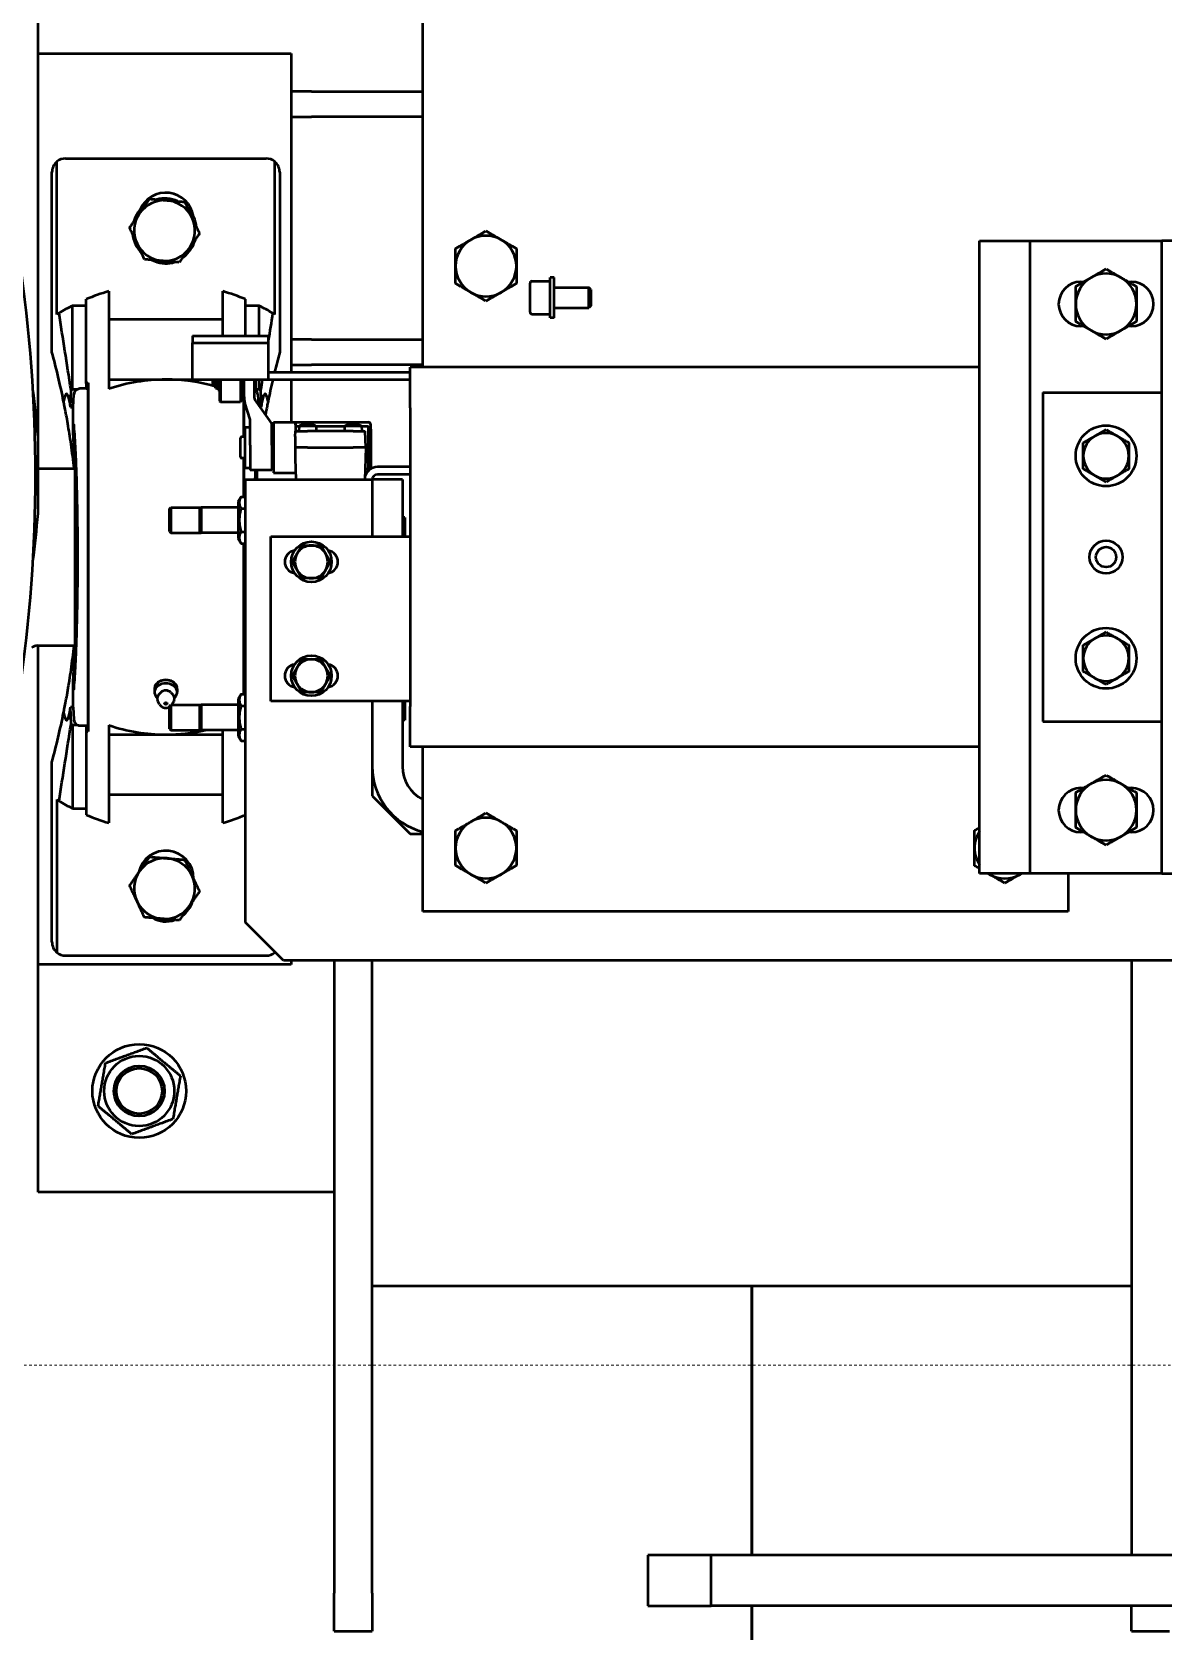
# Model space of a CAD drawing. Header units: metres. Extents: x -11418 to 773, y -8631 to 3561.
# Drawn here: x -4016.6 to -3971.9, y -1268.2 to -1205 of the extents above; entities that cross this region are included whole.
import ezdxf

# ---------------------------------------------------------------- set-up
doc = ezdxf.new("R2010")
doc.units = ezdxf.units.M
doc.header["$LTSCALE"] = 0.01
doc.header["$MEASUREMENT"] = 0
doc.linetypes.add('AM_ISO09W050', pattern=[22.5, 12, -1.5, 3, -1.5, 3, -1.5])
doc.layers.get('0').update_dxf_attribs({"color": 30, "lineweight": 0})
doc.layers.add('SSN_Lift-AM_0', color=7, linetype='Continuous', lineweight=50)
doc.layers.add('SSN_PBC-AM_11', color=9, linetype='AM_ISO09W050', lineweight=18)

# ---------------------------------------------------------------- blocks, each defined once
blk = doc.blocks.new('Lift_20-024-10000')
at = {"layer": 'SSN_Lift-AM_0'}
for p, q in [((-1219.5, 1318.4), (-1219.5, 1493.4)), ((-1067.5, 1194.4), (-1067.5, 1354.4)), ((-1219.5, 1166.8), (-1219.5, 1318.4)), ((-1219.5, 1318.4), (-1119.5, 1318.4)), ((-1119.5, 1318.4), (-1119.5, 1192.4)), ((-1111.4, 1303.4), (-1119.5, 1303.4)), ((-1111.4, 1303.4), (-1069.08, 1303.4)), ((-1069.08, 1303.4), (-1067.5, 1303.4)), ((-1119.5, 1293.4), (-1111.4, 1293.4)), ((-1069.08, 1293.4), (-1111.4, 1293.4)), ((-1067.5, 1293.4), (-1069.08, 1293.4)), ((-1208.6, 1276.9), (-1129.4, 1276.9)), ((-1214, 1200.4), (-1214, 1271.5)), ((-1212.04, 1215.24), (-1212.04, 1275.66)), ((-1125.96, 1215.24), (-1125.96, 1275.66)), ((-1124, 1271.5), (-1124, 1200.4)), ((-847.5, 1244.4), (-827.5, 1244.4)), ((-847.5, 994.4), (-847.5, 1244.4)), ((-827.5, 1244.4), (-775.5, 1244.4)), ((-827.5, 994.4), (-827.5, 1244.4)), ((-775.5, 994.4), (-775.5, 1244.4)), ((-770.4, 1244.4), (-775.5, 1244.4)), ((-1025.1, 1216.2), (-1025.1, 1227.6)), ((-1024.3, 1228.4), (-1017.1, 1228.4)), ((-1017.1, 1213.9), (-1017.1, 1229.9)), ((-1015.5, 1229.9), (-1017.1, 1229.9)), ((-1015.5, 1213.9), (-1015.5, 1229.9)), ((-1015.5, 1225.9), (-1001.87, 1225.9)), ((-1001.87, 1217.9), (-1001.87, 1225.9)), ((-1001.1, 1225.13), (-1001.87, 1225.9)), ((-807.5, 1228.15), (-806.34, 1228.15)), ((-788.66, 1228.15), (-787.5, 1228.15)), ((-1200.5, 1187.98), (-1200.5, 1221.25)), ((-1191.5, 1224.44), (-1191.5, 1213.4)), ((-1146.5, 1213.4), (-1146.5, 1224.44)), ((-1137.5, 1206.82), (-1137.5, 1221.25)), ((-1001.1, 1225.13), (-1001.1, 1218.67)), ((-1205.9, 1185.67), (-1205.9, 1218.73)), ((-1200.5, 1218.73), (-1205.9, 1218.73)), ((-1191.5, 1213.4), (-1146.5, 1213.4)), ((-1191.5, 1213.4), (-1191.5, 1189.55)), ((-1146.5, 1206.82), (-1146.5, 1213.4)), ((-1132.1, 1218.73), (-1137.5, 1218.73)), ((-1132.1, 1206.82), (-1132.1, 1218.73)), ((-1024.3, 1215.4), (-1017.1, 1215.4)), ((-1015.5, 1213.9), (-1017.1, 1213.9)), ((-1015.5, 1217.9), (-1001.87, 1217.9)), ((-1001.1, 1218.67), (-1001.87, 1217.9)), ((-806.34, 1210.65), (-807.5, 1210.65)), ((-787.5, 1210.65), (-788.66, 1210.65)), ((-1158.5, 1206.82), (-1128.5, 1206.82)), ((-1158.5, 1206.82), (-1158.5, 1204)), ((-1158.5, 1204), (-1128.5, 1204)), ((-1158.5, 1189.94), (-1158.5, 1204)), ((-1128.5, 1206.82), (-1128.5, 1204)), ((-1128.5, 1204), (-1128.5, 1189.94)), ((-1111.4, 1205.4), (-1119.5, 1205.4)), ((-1111.4, 1205.4), (-1069.08, 1205.4)), ((-1069.08, 1205.4), (-1067.5, 1205.4)), ((-1119.5, 1195.4), (-1111.4, 1195.4)), ((-1069.08, 1195.4), (-1111.4, 1195.4)), ((-1072.5, 1178.4), (-1072.5, 1194.4)), ((-847.5, 1194.4), (-1072.5, 1194.4)), ((-1067.5, 1195.4), (-1069.08, 1195.4)), ((-1200.5, 1187.98), (-1200.5, 1185.98)), ((-1199.82, 1185.98), (-1199.69, 1188.29)), ((-1199.69, 1188.29), (-1199.69, 1050.51)), ((-1191.5, 1189.55), (-1169, 1189.55)), ((-1191.5, 1189.55), (-1191.5, 1185.84)), ((-1169, 1189.55), (-1158.5, 1189.55)), ((-1158.5, 1189.94), (-1158.5, 1189.4)), ((-1128.5, 1189.4), (-1158.5, 1189.4)), ((-1150.6, 1189.4), (-1150.6, 1187.7)), ((-1150.1, 1189.4), (-1150.1, 1187.2)), ((-1149.5, 1189.4), (-1149.5, 1187.2)), ((-1149.42, 1186.32), (-1149.42, 1189.4)), ((-1148.66, 1189.4), (-1148.66, 1186.32)), ((-1148.4, 1189.4), (-1148.4, 1185.45)), ((-1147.75, 1189.4), (-1147.75, 1181)), ((-1147.45, 1189.4), (-1147.45, 1180.7)), ((-1139.55, 1189.4), (-1139.55, 1180.7)), ((-1139.25, 1189.4), (-1139.25, 1181)), ((-1138.6, 1189.4), (-1138.6, 1185.2)), ((-1138.1, 1182.7), (-1138.1, 1189.4)), ((-1134.1, 1189.4), (-1134.1, 1184.7)), ((-1134.1, 1189.4), (-1134.1, 1183.09)), ((-1133.6, 1189.4), (-1133.6, 1185.2)), ((-1132.1, 1185.67), (-1132.1, 1189.4)), ((-1128.5, 1192.4), (-1072.5, 1192.4)), ((-1128.5, 1189.4), (-1128.5, 1189.94)), ((-1072.5, 1189.4), (-1128.5, 1189.4)), ((-1119.5, 1189.4), (-1119.5, 1172.7)), ((-1206.63, 1178.68), (-1206.46, 1185.4)), ((-1203.98, 1185.67), (-1205.9, 1185.67)), ((-1205.64, 1178.68), (-1205.36, 1183.63)), ((-1200.5, 1185.98), (-1202.66, 1185.98)), ((-1200.5, 1185.98), (-1199.82, 1185.98)), ((-1200.5, 1185.98), (-1200.5, 1185.98)), ((-1199.82, 1185.98), (-1199.82, 1052.82)), ((-1150.6, 1187.7), (-1150.1, 1187.2)), ((-1150.1, 1187.2), (-1149.5, 1187.2)), ((-1149.5, 1187.7), (-1149.42, 1187.7)), ((-1149.42, 1186.13), (-1149.42, 1186.32)), ((-1149.42, 1186.13), (-1148.66, 1186.13)), ((-1148.66, 1187.2), (-1148.4, 1187.2)), ((-1148.66, 1186.32), (-1148.66, 1186.13)), ((-1148.4, 1185.45), (-1147.75, 1185.45)), ((-1139.25, 1185.45), (-1138.6, 1185.45)), ((-1138.6, 1185.2), (-1138.1, 1184.7)), ((-1138.31, 1184.91), (-1138.31, 1166.95)), ((-1138.18, 1184.78), (-1138.18, 1166.95)), ((-1133.6, 1185.2), (-1134.1, 1184.7)), ((-1134.1, 1184.7), (-1134.1, 1184.7)), ((-1132.1, 1185.67), (-1133.6, 1185.67)), ((-1132.64, 1183.63), (-1132.4, 1179.42)), ((-1131.54, 1185.4), (-1131.37, 1178.68)), ((-822.5, 1184.4), (-777.6, 1184.4)), ((-822.5, 1184.4), (-822.5, 1054.4)), ((-777.6, 1184.4), (-775.5, 1184.4)), ((-1206.63, 1178.68), (-1205.64, 1178.68)), ((-1205.64, 1168.63), (-1205.64, 1178.68)), ((-1147.75, 1181), (-1147.45, 1180.7)), ((-1147.45, 1180.7), (-1139.55, 1180.7)), ((-1139.25, 1181), (-1139.55, 1180.7)), ((-1135.7, 1173.7), (-1137.75, 1180.35)), ((-1133.36, 1180.78), (-1127.28, 1172.2)), ((-1131.87, 1178.68), (-1131.37, 1178.68)), ((-1072.5, 1178.4), (-1072.5, 1060.4)), ((-1137.8, 1170.7), (-1137.8, 1154.7)), ((-1137.8, 1170.7), (-1135.7, 1170.7)), ((-1135.7, 1163.66), (-1135.7, 1173.7)), ((-1127.1, 1163.66), (-1127.1, 1171.62)), ((-1127.1, 1170.7), (-1126.5, 1170.7)), ((-1126.5, 1172.7), (-1126.5, 1152.7)), ((-1126.5, 1172.7), (-1089, 1172.7)), ((-1117.85, 1167.06), (-1117.77, 1169.2)), ((-1117.79, 1172.64), (-1117.79, 1168.58)), ((-1117.77, 1169.2), (-1113, 1169.2)), ((-1116.35, 1170.96), (-1116.74, 1170.96)), ((-1116.33, 1171.2), (-1116.5, 1169.2)), ((-1116.33, 1171.2), (-1109.67, 1171.2)), ((-1115.15, 1171.63), (-1115.14, 1171.61)), ((-1113.64, 1171.87), (-1113.64, 1171.61)), ((-1095, 1169.2), (-1113, 1169.2)), ((-1112.36, 1171.61), (-1112.36, 1171.87)), ((-1110.86, 1171.61), (-1110.85, 1171.63)), ((-1109.67, 1171.2), (-1109.5, 1169.2)), ((-1098.35, 1170.96), (-1109.65, 1170.96)), ((-1098.33, 1171.2), (-1098.5, 1169.2)), ((-1098.33, 1171.2), (-1091.67, 1171.2)), ((-1097.15, 1171.63), (-1097.14, 1171.61)), ((-1095.64, 1171.87), (-1095.64, 1171.61)), ((-1095, 1169.2), (-1090.23, 1169.2)), ((-1094.37, 1171.61), (-1094.37, 1171.87)), ((-1092.86, 1171.61), (-1092.85, 1171.63)), ((-1091.67, 1171.2), (-1091.5, 1169.2)), ((-1089, 1170.96), (-1091.65, 1170.96)), ((-1090, 1162.7), (-1090.23, 1169.2)), ((-1089, 1170.96), (-1089, 1154.2)), ((-1088, 1171.47), (-1088, 1171.7)), ((-1088, 1169.93), (-1088, 1171.47)), ((-1088, 1169.93), (-1088, 1155.2)), ((-1219.5, 1136.6), (-1219.5, 1166.8)), ((-1139.5, 1158.95), (-1139.5, 1166.45)), ((-1137.8, 1166.95), (-1139, 1166.95)), ((-1135.7, 1163.66), (-1135.7, 1153.7)), ((-1127.1, 1163.66), (-1127.1, 1153.7)), ((-1113, 1162.7), (-1117.9, 1162.7)), ((-1113, 1162.7), (-1095, 1162.7)), ((-1090, 1162.7), (-1095, 1162.7)), ((-1090, 1162.7), (-1090.35, 1150)), ((-1205, 1157.36), (-1205, 1081.44)), ((-1137.8, 1158.45), (-1139, 1158.45)), ((-1138.31, 1158.45), (-1138.31, 1143.24)), ((-1138.18, 1158.45), (-1138.18, 1143.24)), ((-1117.88, 1158.34), (-1117.65, 1150)), ((-1219.5, 1154.4), (-1205, 1154.4)), ((-1137.8, 1154.7), (-1135.7, 1154.7)), ((-1127.1, 1153.7), (-1135.7, 1153.7)), ((-1133, 1153.7), (-1133, 1150)), ((-1127.1, 1154.7), (-1126.5, 1154.7)), ((-1127.1, 1154.4), (-1126.5, 1154.4)), ((-1126.5, 1152.7), (-1117.79, 1152.7)), ((-1117.79, 1155.35), (-1117.79, 1152.7)), ((-1117.74, 1153.29), (-1117.79, 1152.7)), ((-1090.24, 1154.2), (-1089, 1154.2)), ((-1088, 1155.2), (-1089, 1154.2)), ((-1088.8, 1154.4), (-1087.8, 1154.4)), ((-1072.5, 1155), (-1085.4, 1155)), ((-1072.5, 1152), (-1085.4, 1152)), ((-1137.5, 1150), (-1087.5, 1150)), ((-1137.5, 975), (-1137.5, 1150)), ((-1075.5, 1150), (-1087.5, 1150)), ((-1087.5, 1150), (-1087.5, 1127.5)), ((-1075.5, 1150), (-1075.5, 1127.5)), ((-1167.5, 1138.5), (-1167, 1139)), ((-1167.5, 1129.5), (-1167.5, 1138.5)), ((-1167, 1139), (-1167, 1129)), ((-1167, 1139), (-1155, 1139)), ((-1155.5, 1138.5), (-1155, 1139)), ((-1155.5, 1129.5), (-1155.5, 1138.5)), ((-1155, 1139), (-1155, 1129)), ((-1140.4, 1139), (-1155, 1139)), ((-1140.4, 1141.3), (-1139.28, 1143.24)), ((-1140.4, 1141.3), (-1140.4, 1126.7)), ((-1139.28, 1143.24), (-1137.5, 1143.24)), ((-1139.28, 1138.62), (-1137.5, 1138.62)), ((-1074.5, 1135), (-1075.5, 1135)), ((-1074.5, 1135), (-1074.5, 1127.5)), ((-1167.5, 1129.5), (-1167, 1129)), ((-1167, 1129), (-1155, 1129)), ((-1155.5, 1129.5), (-1155, 1129)), ((-1140.4, 1129), (-1155, 1129)), ((-1140.4, 1126.7), (-1139.28, 1124.76)), ((-1139.28, 1129.38), (-1137.5, 1129.38)), ((-1127.5, 1062.5), (-1127.5, 1127.5)), ((-1127.5, 1127.5), (-1072.5, 1127.5)), ((-1139.28, 1124.76), (-1137.5, 1124.76)), ((-1138.31, 1124.76), (-1138.31, 1065.24)), ((-1138.18, 1124.76), (-1138.18, 1065.24)), ((-1219.76, 1084.4), (-1205, 1084.4)), ((-1219.5, 958.4), (-1219.5, 1084.4)), ((-1205.64, 1060.12), (-1205.64, 1070.17)), ((-1173.31, 1068.32), (-1173.34, 1068.25)), ((-1164.69, 1068.32), (-1164.66, 1068.25)), ((-1173.5, 1067.33), (-1173.5, 1066.05)), ((-1171.5, 1061.16), (-1172.09, 1062.2)), ((-1171.01, 1065.9), (-1171.66, 1065.23)), ((-1166.99, 1065.9), (-1166.34, 1065.23)), ((-1166.5, 1061.16), (-1165.91, 1062.2)), ((-1164.5, 1067.33), (-1164.5, 1066.05)), ((-1140.4, 1063.3), (-1139.28, 1065.24)), ((-1140.4, 1063.3), (-1140.4, 1048.7)), ((-1139.28, 1065.24), (-1137.5, 1065.24)), ((-1072.5, 1062.5), (-1127.5, 1062.5)), ((-1087.5, 1062.5), (-1087.5, 1025)), ((-1075.5, 1062.5), (-1075.5, 1036.7)), ((-1074.5, 1062.5), (-1074.5, 1055)), ((-1205.64, 1060.12), (-1206.63, 1060.12)), ((-1206.46, 1053.4), (-1206.63, 1060.12)), ((-1205.64, 1060.12), (-1205.36, 1055.17)), ((-1167.5, 1060.5), (-1167, 1061)), ((-1167.5, 1051.5), (-1167.5, 1060.5)), ((-1167, 1061), (-1167, 1051)), ((-1167, 1061), (-1155, 1061)), ((-1155.5, 1060.5), (-1155, 1061)), ((-1155.5, 1051.5), (-1155.5, 1060.5)), ((-1155, 1061), (-1155, 1051)), ((-1140.4, 1061), (-1155, 1061)), ((-1139.28, 1060.62), (-1137.5, 1060.62)), ((-1072.5, 1044.4), (-1072.5, 1060.4)), ((-1205.9, 1053.13), (-1203.98, 1053.13)), ((-1205.9, 1053.13), (-1205.9, 1020.07)), ((-1202.66, 1052.82), (-1200.5, 1052.82)), ((-1200.5, 1052.82), (-1199.82, 1052.82)), ((-1200.5, 1052.82), (-1200.5, 1050.82)), ((-1200.5, 1052.82), (-1200.5, 1052.82)), ((-1200.5, 1050.82), (-1200.5, 1017.55)), ((-1199.82, 1052.82), (-1199.69, 1050.51)), ((-1191.5, 1052.96), (-1191.5, 1049.25)), ((-1191.5, 1049.25), (-1169, 1049.25)), ((-1191.5, 1049.25), (-1191.5, 1025.4)), ((-1169, 1049.25), (-1146.5, 1049.25)), ((-1167.5, 1051.5), (-1167, 1051)), ((-1167, 1051), (-1155, 1051)), ((-1155.5, 1051.5), (-1155, 1051)), ((-1140.4, 1051), (-1155, 1051)), ((-1146.5, 1049.25), (-1146.5, 1051)), ((-1146.5, 1025.4), (-1146.5, 1049.25)), ((-1139.28, 1051.38), (-1137.5, 1051.38)), ((-1074.5, 1055), (-1075.5, 1055)), ((-822.5, 1054.4), (-777.6, 1054.4)), ((-777.6, 1054.4), (-775.5, 1054.4)), ((-1140.4, 1048.7), (-1139.28, 1046.76)), ((-1139.28, 1046.76), (-1137.5, 1046.76)), ((-847.5, 1044.4), (-1072.5, 1044.4)), ((-1067.5, 979.4), (-1067.5, 1044.4)), ((-1214, 967.3), (-1214, 1038.4)), ((-1191.5, 1025.4), (-1191.5, 1014.36)), ((-1146.5, 1025.4), (-1191.5, 1025.4)), ((-1146.5, 1014.36), (-1146.5, 1025.4)), ((-1087.5, 1025), (-1072.5, 1010)), ((-807.5, 1028.15), (-806.34, 1028.15)), ((-788.66, 1028.15), (-787.5, 1028.15)), ((-1212.04, 1023.56), (-1212.04, 963.14)), ((-1205.9, 1020.07), (-1200.5, 1020.07)), ((-1072.5, 1010), (-1067.5, 1010)), ((-806.34, 1010.65), (-807.5, 1010.65)), ((-787.5, 1010.65), (-788.66, 1010.65)), ((-1158, 992.4), (-1158, 992.14)), ((-827.5, 994.4), (-847.5, 994.4)), ((-775.5, 994.4), (-827.5, 994.4)), ((-812.5, 994.4), (-812.5, 979.4)), ((-775.5, 994.4), (-770.4, 994.4)), ((-1122.5, 960), (-1137.5, 975)), ((-812.5, 979.4), (-1067.5, 979.4)), ((-1208.6, 961.9), (-1129.4, 961.9)), ((-1125.96, 963.46), (-1125.96, 963.14)), ((-1219.5, 868.4), (-1219.5, 958.4)), ((-1119.5, 958.4), (-1219.5, 958.4)), ((-752.5, 960), (-1122.5, 960)), ((-1119.5, 960), (-1119.5, 958.4)), ((-1102.5, 960), (-1102.5, 830.08)), ((-1087.5, 830.08), (-1087.5, 960)), ((-787.5, 960), (-787.5, 830.08)), ((-1102.5, 868.4), (-1219.5, 868.4)), ((-1102.5, 830.08), (-1102.5, 795)), ((-787.5, 831.29), (-1087.5, 831.29)), ((-1087.5, 795), (-1087.5, 830.08)), ((-937.5, 831.29), (-937.5, 725)), ((-937.5, 725), (-937.5, 831.29)), ((-787.5, 830.08), (-787.5, 795)), ((-1102.5, 795), (-1102.5, 710)), ((-1087.5, 710), (-1087.5, 795)), ((-787.5, 795), (-787.5, 725)), ((-953.5, 725), (-978.5, 725)), ((-978.5, 725), (-978.5, 705)), ((-953.5, 705), (-953.5, 725)), ((-427.5, 725), (-953.5, 725)), ((-1102.5, 695), (-1102.5, 710)), ((-1087.5, 710), (-1087.5, 695)), ((-978.5, 705), (-953.5, 705)), ((-427.5, 705), (-953.5, 705)), ((-937.5, 705), (-937.5, -692)), ((-937.5, -692), (-937.5, 705)), ((-787.5, 695), (-787.5, 705)), ((-1102.5, 695), (-1087.5, 695)), ((-787.5, 695), (-772.5, 695))]:
    blk.add_line(p, q, dxfattribs=at)
for centre, radius in [((-797.5, 1159.4), 12), ((-1111.5, 1117.5), 8), ((-797.5, 1119.4), 6.5), ((-797.5, 1119.4), 4), ((-797.5, 1079.4), 12), ((-1111.5, 1072.5), 8), ((-1179.5, 908.4), 18.5), ((-1179.5, 908.4), 13.85), ((-1179.5, 908.4), 10), ((-1179.5, 908.4), 10), ((-1179.5, 908.4), 9)]:
    blk.add_circle(centre, radius, dxfattribs=at)
for centre, radius, start, end in [((-1208.6, 1271.5), 5.4, 90, 129.60973), ((-1129.4, 1271.5), 5.4, 50.39027, 90), ((-1208.6, 1271.5), 5.4, 129.60973, 180), ((-1129.4, 1271.5), 5.4, 0, 50.39027), ((-1169.5, 1248.4), 12.7, 125.94349, 164.16695), ((-1169.5, 1248.4), 12, 85.05522, 145.05522), ((-1169, 1252.4), 11, 8.60307, 157.1469), ((-1169.5, 1248.4), 12.7, 65.94349, 104.16695), ((-1169.5, 1248.4), 12, 25.05522, 85.05522), ((-1169.5, 1248.4), 12, 145.05522, 205.05522), ((-1169.5, 1248.4), 12.7, 5.94349, 44.16695), ((-1169.5, 1248.4), 12, 325.05522, 25.05522), ((-1169.5, 1248.4), 12.7, 185.94349, 224.16695), ((-1169.5, 1248.4), 12.7, 305.94349, 344.16695), ((-1042.5, 1234.4), 12, 60, 120), ((-1169.5, 1248.4), 12, 205.05522, 265.05522), ((-1169.5, 1248.4), 12, 265.05522, 325.05522), ((-1169, 1246.4), 11, 306.77006, 321.41546), ((-1042.5, 1234.4), 12, 120, 180), ((-1042.5, 1234.4), 12, 0, 60), ((-1806, 1151.7), 585.5, 351.60348, 8.39652), ((-1169.5, 1248.4), 12.7, 245.94349, 284.16695), ((-1169, 1246.4), 11, 246.65703, 289.03547), ((-1042.5, 1234.4), 12, 180, 240), ((-1042.5, 1234.4), 12, 300, 0), ((-1024.3, 1227.6), 0.8, 90, 180), ((-807.5, 1219.4), 8.75, 90, 270), ((-797.5, 1219.4), 12, 120, 180), ((-797.5, 1219.4), 12, 60, 120), ((-797.5, 1219.4), 12, 0, 60), ((-787.5, 1219.4), 8.75, 270, 90), ((-1169, 1146.63), 81, 106.12762, 112.88538), ((-1169, 1146.63), 81, 67.11462, 73.87238), ((-1042.5, 1234.4), 12, 240, 300), ((-1169, 1146.63), 81, 121.40066, 122.09959), ((-1169, 1146.63), 81, 117.10069, 121.40066), ((-1169, 1146.63), 81, 58.59934, 62.89931), ((-1169, 1146.63), 81, 57.90041, 58.59934), ((-1024.3, 1216.2), 0.8, 180, 270), ((-797.5, 1219.4), 12, 180, 240), ((-797.5, 1219.4), 12, 300, 0), ((-797.5, 1219.4), 12, 240, 300), ((-1512.35, 1119.4), 309.15, 11.47443, 15.18929), ((-825.65, 1119.4), 309.15, 164.81071, 166.34168), ((-1169, 1119.4), 70.15, 90, 108.7083), ((-1169, 1119.4), 70.15, 73.79371, 90), ((-825.65, 1119.4), 309.15, 166.91318, 168.52557), ((-1570.57, 1139.27), 352.15, 4.48357, 7.55768), ((-1169, 1119.4), 70.15, 72.92246, 73.14448), ((-1130.1, 1182.7), 8, 180, 197.11029), ((-1130.1, 1183.09), 4, 180, 215.31898), ((-1128.1, 1171.62), 1, 0, 35.31898), ((-1113, 1163.94), 7.98, 105.62041, 114.60974), ((-1113, 1163.94), 7.96, 94.5758, 105.56465), ((-1113, 1163.94), 7.96, 74.43546, 85.4242), ((-1113, 1163.94), 7.98, 65.39026, 74.38085), ((-1095, 1163.94), 7.98, 105.62041, 114.60974), ((-1095, 1163.94), 7.96, 94.5758, 105.56465), ((-1095, 1163.94), 7.96, 74.43546, 85.4242), ((-1095, 1163.94), 7.98, 65.39026, 74.38085), ((-1089, 1171.7), 1, 0, 90), ((-1089.05, 1171.47), 1.05, 359.99678, 9.27723), ((-1139, 1166.45), 0.5, 90, 180), ((-797.5, 1159.4), 9, 120, 180), ((-797.5, 1159.4), 9, 60, 120), ((-797.5, 1159.4), 9, 0, 60), ((-1139, 1158.95), 0.5, 180, 270), ((-797.5, 1159.4), 9, 180, 240), ((-797.5, 1159.4), 9, 300, 0), ((-1085.4, 1149.9), 5.1, 90, 164.73339), ((-1085.4, 1149.9), 2.1, 90, 177.2706), ((-797.5, 1159.4), 9, 240, 300), ((-1570.57, 1164.13), 352.15, 352.44232, 355.51643), ((-1117.5, 1117.5), 4.5, 98.2515, 261.7485), ((-1111.5, 1117.5), 6.5, 150, 210), ((-1111.5, 1117.5), 6.5, 90, 150), ((-1111.5, 1117.5), 6.5, 30, 90), ((-1111.5, 1117.5), 6.5, 330, 30), ((-1105.5, 1117.5), 4.5, 278.2515, 81.7485), ((-1111.5, 1117.5), 6.5, 210, 270), ((-1111.5, 1117.5), 6.5, 270, 330), ((-797.5, 1079.4), 9, 120, 180), ((-797.5, 1079.4), 9, 60, 120), ((-797.5, 1079.4), 9, 0, 60), ((-1219.76, 1081.4), 3, 90, 135), ((-1117.5, 1072.5), 4.5, 98.2515, 261.7485), ((-1111.5, 1072.5), 6.5, 150, 210), ((-1111.5, 1072.5), 6.5, 90, 150), ((-1111.5, 1072.5), 6.5, 30, 90), ((-1111.5, 1072.5), 6.5, 330, 30), ((-1105.5, 1072.5), 4.5, 278.2515, 81.7485), ((-797.5, 1079.4), 9, 180, 240), ((-797.5, 1079.4), 9, 300, 0), ((-1111.5, 1072.5), 6.5, 210, 270), ((-1111.5, 1072.5), 6.5, 270, 330), ((-797.5, 1079.4), 9, 240, 300), ((-1169, 1061.87), 0.5, 201.34422, 338.65578), ((-1512.35, 1119.4), 309.15, 344.81071, 348.52557), ((-1169, 1119.4), 70.15, 251.2917, 270), ((-1169, 1119.4), 70.15, 270, 282.81781), ((-1060.8, 1036.7), 26.7, 180, 255.46707), ((-1060.8, 1036.7), 14.7, 180, 242.88472), ((-797.5, 1019.4), 12, 60, 120), ((-807.5, 1019.4), 8.75, 90, 270), ((-797.5, 1019.4), 12, 120, 180), ((-797.5, 1019.4), 12, 0, 60), ((-787.5, 1019.4), 8.75, 270, 90), ((-1169, 1092.17), 81, 237.90041, 238.59934), ((-1169, 1092.17), 81, 238.59934, 242.89931), ((-1169, 1092.17), 81, 247.11462, 253.87238), ((-1169, 1092.17), 81, 286.12762, 292.88538), ((-797.5, 1019.4), 12, 180, 240), ((-797.5, 1019.4), 12, 300, 0), ((-1042.5, 1004.4), 12, 120, 180), ((-1042.5, 1004.4), 12, 60, 120), ((-1042.5, 1004.4), 12, 0, 60), ((-837.5, 1004.4), 12, 146.44269, 180), ((-797.5, 1019.4), 12, 240, 300), ((-1169, 992.4), 11, 0, 168.14634), ((-1169.5, 988.4), 12, 85.05522, 145.05522), ((-1169.5, 988.4), 12, 25.05522, 85.05522), ((-1042.5, 1004.4), 12, 180, 240), ((-1042.5, 1004.4), 12, 300, 0), ((-837.5, 1004.4), 12, 180, 213.55731), ((-1169.5, 988.4), 12, 145.05522, 205.05522), ((-1169.5, 988.4), 12, 325.05522, 25.05522), ((-1042.5, 1004.4), 12, 240, 300), ((-837.5, 1004.4), 12, 236.44269, 240), ((-837.5, 1004.4), 12, 240, 300), ((-837.5, 1004.4), 12, 300, 303.55731), ((-1169.5, 988.4), 12, 205.05522, 265.05522), ((-1169.5, 988.4), 12, 265.05522, 325.05522), ((-1169, 986.4), 11, 306.77006, 343.34038), ((-1169, 986.4), 11, 241.07496, 289.03547), ((-1208.6, 967.3), 5.4, 180, 230.39027), ((-1208.6, 967.3), 5.4, 230.39027, 270), ((-1129.4, 967.3), 5.4, 270, 309.60973), ((-1129.4, 967.3), 5.4, 309.60973, 311.99757)]:
    blk.add_arc(centre, radius, start, end, dxfattribs=at)
for centre, major_axis, ratio, start_param, end_param in [((-1169, 844.52), (80.08, -574.94), 0.021187, 2.202499, 2.269797), ((-1169, 844.52), (-80.08, -574.94), 0.021187, 4.013388, 4.037834), ((-1169, 1119.4), (81, 0), 0.919001, 1.959328, 1.970222), ((-1169, 844.52), (-80.08, -574.94), 0.021187, 4.072022, 4.080686), ((-1208.19, 1119.4), (0, 64.5), 0.061163, 5.877929, 6.589408), ((-1169, 1119.4), (81, 0), 0.919001, 2.043793, 2.051543), ((-1202.66, 1183.5), (-2.7, 0), 0.919001, 5.221, 6.230825), ((-1202.66, 1183.5), (-2.7, 0), 0.919, 4.712389, 5.221), ((-1135.34, 1183.5), (2.7, 0), 0.919001, 0.05236, 0.871521), ((-1169, 1119.4), (81, 0), 0.919001, 1.09005, 1.0978), ((-1129.81, 1119.4), (0, -64.5), 0.061163, 2.83537, 3.546849), ((-1113, 1165.17), (-7.65, 0), 0.845121, 4.629268, 4.79551), ((-1095, 1165.17), (7.65, 0), 0.845121, 1.487675, 1.653917), ((-1095, 1165.2), (-7.63, 0), 0.841997, 4.629121, 4.795657), ((-1208.19, 1119.4), (0, 64.5), 0.061163, 3.843968, 5.58081), ((-1129.81, 1119.4), (0, -64.5), 0.061163, 4.151684, 4.218086), ((-1169, 1066.05), (4.5, 0), 0.766044, 5.566827, 10.141136), ((-1169, 1067.33), (4.5, 0), 0.766044, 0, 3.141593), ((-1169, 1067.41), (-4.47, 0), 0.766044, 3.409625, 6.015153), ((-1169, 1064.76), (-2.5, 0), 0.766044, 3.77995, 5.644828), ((-1208.19, 1119.4), (0, 64.5), 0.061163, 2.83537, 3.546849), ((-1169, 1394.28), (80.08, 574.94), 0.021187, 4.013388, 4.080686), ((-1169, 1119.4), (-81, 0), 0.919001, 1.09005, 1.0978), ((-1202.66, 1055.3), (-2.7, 0), 0.919001, 0.05236, 1.062186), ((-1202.66, 1055.3), (2.7, 0), 0.919, 4.203778, 4.712389), ((-1169, 1119.4), (-81, 0), 0.919001, 1.171371, 1.182265)]:
    blk.add_ellipse(centre, major_axis=major_axis, ratio=ratio, start_param=start_param, end_param=end_param, dxfattribs=at)
blk.add_ellipse((-1169, 1061.55), major_axis=(0.5, 0), ratio=0.766044, dxfattribs=at)
for points, weights in [([(-1179.34, 1255.27), (-1177.49, 1257.91), (-1175.37, 1260.95)], [1, 1.0379548493, 1]), ([(-1175.37, 1260.95), (-1171.67, 1260.63), (-1168.47, 1260.36)], [1, 1.0379548493, 1]), ([(-1168.47, 1260.36), (-1165.26, 1260.08), (-1161.56, 1259.76)], [1, 1.0379548493, 1]), ([(-1161.56, 1259.76), (-1159.99, 1256.39), (-1158.63, 1253.48)], [1, 1.0379548493, 1]), ([(-1183.3, 1249.59), (-1181.18, 1252.64), (-1179.34, 1255.27)], [1, 1.0379548493, 1]), ([(-1158.63, 1253.48), (-1157.27, 1250.57), (-1155.7, 1247.21)], [1, 1.0379548493, 1]), ([(-1180.37, 1243.32), (-1181.73, 1246.23), (-1183.3, 1249.59)], [1, 1.0379548493, 1]), ([(-1155.7, 1247.21), (-1157.82, 1244.16), (-1159.66, 1241.53)], [1, 1.0379548493, 1]), ([(-1048.5, 1244.79), (-1045.72, 1246.4), (-1042.5, 1248.26)], [1, 1.0379548493, 1]), ([(-1042.5, 1248.26), (-1039.28, 1246.4), (-1036.5, 1244.79)], [1, 1.0379548493, 1]), ([(-1177.44, 1237.04), (-1179.01, 1240.41), (-1180.37, 1243.32)], [1, 1.0379548493, 1]), ([(-1159.66, 1241.53), (-1161.51, 1238.89), (-1163.63, 1235.85)], [1, 1.0379548493, 1]), ([(-1054.5, 1241.33), (-1051.28, 1243.18), (-1048.5, 1244.79)], [1, 1.0379548493, 1]), ([(-1054.5, 1234.4), (-1054.5, 1237.62), (-1054.5, 1241.33)], [1, 1.0379548493, 1]), ([(-1036.5, 1244.79), (-1033.72, 1243.18), (-1030.5, 1241.33)], [1, 1.0379548493, 1]), ([(-1030.5, 1241.33), (-1030.5, 1237.62), (-1030.5, 1234.4)], [1, 1.0379548493, 1]), ([(-1170.53, 1236.44), (-1173.74, 1236.72), (-1177.44, 1237.04)], [1, 1.0379548493, 1]), ([(-1163.63, 1235.85), (-1167.33, 1236.17), (-1170.53, 1236.44)], [1, 1.0379548493, 1]), ([(-1054.5, 1227.47), (-1054.5, 1231.18), (-1054.5, 1234.4)], [1, 1.0379548493, 1]), ([(-1030.5, 1234.4), (-1030.5, 1231.18), (-1030.5, 1227.47)], [1, 1.0379548493, 1]), ([(-803.5, 1229.79), (-800.72, 1231.4), (-797.5, 1233.26)], [1, 1.0379548493, 1]), ([(-797.5, 1233.26), (-794.28, 1231.4), (-791.5, 1229.79)], [1, 1.0379548493, 1]), ([(-1048.5, 1224.01), (-1051.28, 1225.62), (-1054.5, 1227.47)], [1, 1.0379548493, 1]), ([(-1030.5, 1227.47), (-1033.72, 1225.62), (-1036.5, 1224.01)], [1, 1.0379548493, 1]), ([(-809.5, 1226.33), (-806.28, 1228.18), (-803.5, 1229.79)], [1, 1.0379548493, 1]), ([(-809.5, 1219.4), (-809.5, 1222.62), (-809.5, 1226.33)], [1, 1.0379548493, 1]), ([(-791.5, 1229.79), (-788.72, 1228.18), (-785.5, 1226.33)], [1, 1.0379548493, 1]), ([(-785.5, 1226.33), (-785.5, 1222.62), (-785.5, 1219.4)], [1, 1.0379548493, 1]), ([(-1042.5, 1220.54), (-1045.72, 1222.4), (-1048.5, 1224.01)], [1, 1.0379548493, 1]), ([(-1036.5, 1224.01), (-1039.28, 1222.4), (-1042.5, 1220.54)], [1, 1.0379548493, 1]), ([(-809.5, 1212.47), (-809.5, 1216.18), (-809.5, 1219.4)], [1, 1.0379548493, 1]), ([(-785.5, 1219.4), (-785.5, 1216.18), (-785.5, 1212.47)], [1, 1.0379548493, 1]), ([(-803.5, 1209.01), (-806.28, 1210.62), (-809.5, 1212.47)], [1, 1.0379548493, 1]), ([(-797.5, 1205.54), (-800.72, 1207.4), (-803.5, 1209.01)], [1, 1.0379548493, 1]), ([(-791.5, 1209.01), (-794.28, 1207.4), (-797.5, 1205.54)], [1, 1.0379548493, 1]), ([(-785.5, 1212.47), (-788.72, 1210.62), (-791.5, 1209.01)], [1, 1.0379548493, 1]), ([(-1205.36, 1171.76), (-1205.5, 1170.16), (-1205.64, 1168.63)], [1.15180341151, 1.1715409996, 1.19072543884]), ([(-1088, 1169.93), (-1088.47, 1170.41), (-1089, 1170.96)], [1, 1.00209045155, 1]), ([(-802, 1167.19), (-799.91, 1168.4), (-797.5, 1169.79)], [1, 1.0379548493, 1]), ([(-797.5, 1169.79), (-795.09, 1168.4), (-793, 1167.19)], [1, 1.0379548493, 1]), ([(-806.5, 1164.6), (-804.09, 1165.99), (-802, 1167.19)], [1, 1.0379548493, 1]), ([(-806.5, 1159.4), (-806.5, 1161.81), (-806.5, 1164.6)], [1, 1.0379548493, 1]), ([(-793, 1167.19), (-790.91, 1165.99), (-788.5, 1164.6)], [1, 1.0379548493, 1]), ([(-788.5, 1164.6), (-788.5, 1161.81), (-788.5, 1159.4)], [1, 1.0379548493, 1]), ([(-806.5, 1154.2), (-806.5, 1156.99), (-806.5, 1159.4)], [1, 1.0379548493, 1]), ([(-788.5, 1159.4), (-788.5, 1156.99), (-788.5, 1154.2)], [1, 1.0379548493, 1]), ([(-802, 1151.61), (-804.09, 1152.81), (-806.5, 1154.2)], [1, 1.0379548493, 1]), ([(-797.5, 1149.01), (-799.91, 1150.4), (-802, 1151.61)], [1, 1.0379548493, 1]), ([(-793, 1151.61), (-795.09, 1150.4), (-797.5, 1149.01)], [1, 1.0379548493, 1]), ([(-788.5, 1154.2), (-790.91, 1152.81), (-793, 1151.61)], [1, 1.0379548493, 1]), ([(-1139.28, 1143.24), (-1140.61, 1140.93), (-1139.28, 1138.62)], [1, 1.15470053838, 1]), ([(-1139.28, 1138.62), (-1140.61, 1134), (-1139.28, 1129.38)], [1, 1.15470053838, 1]), ([(-1139.28, 1129.38), (-1140.61, 1127.07), (-1139.28, 1124.76)], [1, 1.15470053838, 1]), ([(-1119.01, 1117.5), (-1118, 1119.24), (-1117.13, 1120.75)], [1, 1.0379548493, 1]), ([(-1117.13, 1120.75), (-1116.26, 1122.26), (-1115.25, 1124)], [1, 1.0379548493, 1]), ([(-1115.25, 1124), (-1113.24, 1124), (-1111.5, 1124)], [1, 1.0379548493, 1]), ([(-1111.5, 1124), (-1109.76, 1124), (-1107.75, 1124)], [1, 1.0379548493, 1]), ([(-1107.75, 1124), (-1106.74, 1122.26), (-1105.87, 1120.75)], [1, 1.0379548493, 1]), ([(-1105.87, 1120.75), (-1105, 1119.24), (-1103.99, 1117.5)], [1, 1.0379548493, 1]), ([(-1117.13, 1114.25), (-1118, 1115.76), (-1119.01, 1117.5)], [1, 1.0379548493, 1]), ([(-1115.25, 1111), (-1116.26, 1112.74), (-1117.13, 1114.25)], [1, 1.0379548493, 1]), ([(-1105.87, 1114.25), (-1106.74, 1112.74), (-1107.75, 1111)], [1, 1.0379548493, 1]), ([(-1103.99, 1117.5), (-1105, 1115.76), (-1105.87, 1114.25)], [1, 1.0379548493, 1]), ([(-1111.5, 1111), (-1113.24, 1111), (-1115.25, 1111)], [1, 1.0379548493, 1]), ([(-1107.75, 1111), (-1109.76, 1111), (-1111.5, 1111)], [1, 1.0379548493, 1]), ([(-806.5, 1084.6), (-804.09, 1085.99), (-802, 1087.19)], [1, 1.0379548493, 1]), ([(-802, 1087.19), (-799.91, 1088.4), (-797.5, 1089.79)], [1, 1.0379548493, 1]), ([(-797.5, 1089.79), (-795.09, 1088.4), (-793, 1087.19)], [1, 1.0379548493, 1]), ([(-793, 1087.19), (-790.91, 1085.99), (-788.5, 1084.6)], [1, 1.0379548493, 1]), ([(-806.5, 1079.4), (-806.5, 1081.81), (-806.5, 1084.6)], [1, 1.0379548493, 1]), ([(-788.5, 1084.6), (-788.5, 1081.81), (-788.5, 1079.4)], [1, 1.0379548493, 1]), ([(-1119.01, 1072.5), (-1118, 1074.24), (-1117.13, 1075.75)], [1, 1.0379548493, 1]), ([(-1117.13, 1075.75), (-1116.26, 1077.26), (-1115.25, 1079)], [1, 1.0379548493, 1]), ([(-1115.25, 1079), (-1113.24, 1079), (-1111.5, 1079)], [1, 1.0379548493, 1]), ([(-1111.5, 1079), (-1109.76, 1079), (-1107.75, 1079)], [1, 1.0379548493, 1]), ([(-1107.75, 1079), (-1106.74, 1077.26), (-1105.87, 1075.75)], [1, 1.0379548493, 1]), ([(-1105.87, 1075.75), (-1105, 1074.24), (-1103.99, 1072.5)], [1, 1.0379548493, 1]), ([(-806.5, 1074.2), (-806.5, 1076.99), (-806.5, 1079.4)], [1, 1.0379548493, 1]), ([(-788.5, 1079.4), (-788.5, 1076.99), (-788.5, 1074.2)], [1, 1.0379548493, 1]), ([(-1205.64, 1070.17), (-1205.5, 1068.64), (-1205.36, 1067.04)], [1.19072543884, 1.1715409996, 1.15180341151]), ([(-1117.13, 1069.25), (-1118, 1070.76), (-1119.01, 1072.5)], [1, 1.0379548493, 1]), ([(-1115.25, 1066), (-1116.26, 1067.74), (-1117.13, 1069.25)], [1, 1.0379548493, 1]), ([(-1105.87, 1069.25), (-1106.74, 1067.74), (-1107.75, 1066)], [1, 1.0379548493, 1]), ([(-1103.99, 1072.5), (-1105, 1070.76), (-1105.87, 1069.25)], [1, 1.0379548493, 1]), ([(-802, 1071.61), (-804.09, 1072.81), (-806.5, 1074.2)], [1, 1.0379548493, 1]), ([(-797.5, 1069.01), (-799.91, 1070.4), (-802, 1071.61)], [1, 1.0379548493, 1]), ([(-793, 1071.61), (-795.09, 1070.4), (-797.5, 1069.01)], [1, 1.0379548493, 1]), ([(-788.5, 1074.2), (-790.91, 1072.81), (-793, 1071.61)], [1, 1.0379548493, 1]), ([(-1139.28, 1065.24), (-1140.61, 1062.93), (-1139.28, 1060.62)], [1, 1.15470053838, 1]), ([(-1111.5, 1066), (-1113.24, 1066), (-1115.25, 1066)], [1, 1.0379548493, 1]), ([(-1107.75, 1066), (-1109.76, 1066), (-1111.5, 1066)], [1, 1.0379548493, 1]), ([(-1139.28, 1060.62), (-1140.61, 1056), (-1139.28, 1051.38)], [1, 1.15470053838, 1]), ([(-1139.28, 1051.38), (-1140.61, 1049.07), (-1139.28, 1046.76)], [1, 1.15470053838, 1]), ([(-803.5, 1029.79), (-800.72, 1031.4), (-797.5, 1033.26)], [1, 1.0379548493, 1]), ([(-797.5, 1033.26), (-794.28, 1031.4), (-791.5, 1029.79)], [1, 1.0379548493, 1]), ([(-809.5, 1026.33), (-806.28, 1028.18), (-803.5, 1029.79)], [1, 1.0379548493, 1]), ([(-809.5, 1019.4), (-809.5, 1022.62), (-809.5, 1026.33)], [1, 1.0379548493, 1]), ([(-791.5, 1029.79), (-788.72, 1028.18), (-785.5, 1026.33)], [1, 1.0379548493, 1]), ([(-785.5, 1026.33), (-785.5, 1022.62), (-785.5, 1019.4)], [1, 1.0379548493, 1]), ([(-1048.5, 1014.79), (-1045.72, 1016.4), (-1042.5, 1018.26)], [1, 1.0379548493, 1]), ([(-1042.5, 1018.26), (-1039.28, 1016.4), (-1036.5, 1014.79)], [1, 1.0379548493, 1]), ([(-809.5, 1012.47), (-809.5, 1016.18), (-809.5, 1019.4)], [1, 1.0379548493, 1]), ([(-785.5, 1019.4), (-785.5, 1016.18), (-785.5, 1012.47)], [1, 1.0379548493, 1]), ([(-1054.5, 1011.33), (-1051.28, 1013.18), (-1048.5, 1014.79)], [1, 1.0379548493, 1]), ([(-1054.5, 1004.4), (-1054.5, 1007.62), (-1054.5, 1011.33)], [1, 1.0379548493, 1]), ([(-1036.5, 1014.79), (-1033.72, 1013.18), (-1030.5, 1011.33)], [1, 1.0379548493, 1]), ([(-1030.5, 1011.33), (-1030.5, 1007.62), (-1030.5, 1004.4)], [1, 1.0379548493, 1]), ([(-849.5, 1011.33), (-848.46, 1011.93), (-847.5, 1012.48)], [1, 1.0119382574, 1.01636643415]), ([(-849.5, 1004.4), (-849.5, 1007.62), (-849.5, 1011.33)], [1, 1.0379548493, 1]), ([(-803.5, 1009.01), (-806.28, 1010.62), (-809.5, 1012.47)], [1, 1.0379548493, 1]), ([(-785.5, 1012.47), (-788.72, 1010.62), (-791.5, 1009.01)], [1, 1.0379548493, 1]), ([(-797.5, 1005.54), (-800.72, 1007.4), (-803.5, 1009.01)], [1, 1.0379548493, 1]), ([(-791.5, 1009.01), (-794.28, 1007.4), (-797.5, 1005.54)], [1, 1.0379548493, 1]), ([(-1179.34, 995.27), (-1177.49, 997.91), (-1175.37, 1000.95)], [1, 1.0379548493, 1]), ([(-1175.37, 1000.95), (-1171.67, 1000.63), (-1168.47, 1000.36)], [1, 1.0379548493, 1]), ([(-1168.47, 1000.36), (-1165.26, 1000.08), (-1161.56, 999.76)], [1, 1.0379548493, 1]), ([(-1161.56, 999.76), (-1159.99, 996.39), (-1158.63, 993.48)], [1, 1.0379548493, 1]), ([(-1054.5, 997.47), (-1054.5, 1001.18), (-1054.5, 1004.4)], [1, 1.0379548493, 1]), ([(-1030.5, 1004.4), (-1030.5, 1001.18), (-1030.5, 997.47)], [1, 1.0379548493, 1]), ([(-849.5, 997.47), (-849.5, 1001.18), (-849.5, 1004.4)], [1, 1.0379548493, 1]), ([(-1183.3, 989.59), (-1181.18, 992.64), (-1179.34, 995.27)], [1, 1.0379548493, 1]), ([(-1158.63, 993.48), (-1157.27, 990.57), (-1155.7, 987.21)], [1, 1.0379548493, 1]), ([(-1048.5, 994.01), (-1051.28, 995.62), (-1054.5, 997.47)], [1, 1.0379548493, 1]), ([(-1042.5, 990.54), (-1045.72, 992.4), (-1048.5, 994.01)], [1, 1.0379548493, 1]), ([(-1036.5, 994.01), (-1039.28, 992.4), (-1042.5, 990.54)], [1, 1.0379548493, 1]), ([(-1030.5, 997.47), (-1033.72, 995.62), (-1036.5, 994.01)], [1, 1.0379548493, 1]), ([(-847.5, 996.32), (-848.46, 996.87), (-849.5, 997.47)], [1.01636643415, 1.0119382574, 1]), ([(-843.5, 994.01), (-843.84, 994.2), (-844.18, 994.4)], [1, 1.00447667141, 1.00789732035]), ([(-837.5, 990.54), (-840.72, 992.4), (-843.5, 994.01)], [1, 1.0379548493, 1]), ([(-831.5, 994.01), (-834.28, 992.4), (-837.5, 990.54)], [1, 1.0379548493, 1]), ([(-830.82, 994.4), (-831.16, 994.2), (-831.5, 994.01)], [1.00789732035, 1.00447667141, 1]), ([(-1180.37, 983.32), (-1181.73, 986.23), (-1183.3, 989.59)], [1, 1.0379548493, 1]), ([(-1155.7, 987.21), (-1157.82, 984.16), (-1159.66, 981.53)], [1, 1.0379548493, 1]), ([(-1177.44, 977.04), (-1179.01, 980.41), (-1180.37, 983.32)], [1, 1.0379548493, 1]), ([(-1159.66, 981.53), (-1161.51, 978.89), (-1163.63, 975.85)], [1, 1.0379548493, 1]), ([(-1170.53, 976.44), (-1173.74, 976.72), (-1177.44, 977.04)], [1, 1.0379548493, 1]), ([(-1163.63, 975.85), (-1167.33, 976.17), (-1170.53, 976.44)], [1, 1.0379548493, 1]), ([(-1192.81, 919.48), (-1184.69, 922.47), (-1176.56, 925.47)], [1, 1.15470053838, 1]), ([(-1176.56, 925.47), (-1169.91, 919.93), (-1163.25, 914.39)], [1, 1.15470053838, 1]), ([(-1195.75, 902.41), (-1194.28, 910.94), (-1192.81, 919.48)], [1, 1.15470053838, 1]), ([(-1163.25, 914.39), (-1164.72, 905.86), (-1166.19, 897.32)], [1, 1.15470053838, 1]), ([(-1182.44, 891.33), (-1189.09, 896.87), (-1195.75, 902.41)], [1, 1.15470053838, 1]), ([(-1166.19, 897.32), (-1174.31, 894.33), (-1182.44, 891.33)], [1, 1.15470053838, 1])]:
    blk.add_rational_spline(points, weights, degree=2, dxfattribs=at)
for points in [[(-1203.98, 1185.67), (-1203.98, 1185.67), (-1203.98, 1185.67), (-1203.98, 1185.67)], [(-1166.6, 1061), (-1166.56, 1061.05), (-1166.53, 1061.1), (-1166.5, 1061.16)], [(-1203.98, 1053.13), (-1203.98, 1053.13), (-1203.98, 1053.13), (-1203.98, 1053.13)]]:
    blk.add_open_spline(points, degree=3, dxfattribs=at)
for points, knots in [([(-1205.19, 1154.4), (-1205.23, 1154.74), (-1205.27, 1155.07), (-1205.72, 1158.92), (-1206.16, 1162.15), (-1207.01, 1167.87), (-1207.45, 1170.55), (-1208.28, 1175.28), (-1208.67, 1177.33), (-1209.14, 1179.69), (-1209.26, 1180.34), (-1209.38, 1180.9)], [32.788533, 32.788533, 32.788533, 32.788533, 32.904097, 32.904097, 34.122731, 34.122731, 35.341446, 35.341446, 36.560162, 36.560162, 37.0907, 37.0907, 37.0907, 37.0907]), ([(-1128.62, 1180.9), (-1128.74, 1180.34), (-1128.86, 1179.69), (-1129.2, 1177.98), (-1129.42, 1176.83), (-1129.66, 1175.55)], [1.906893, 1.906893, 1.906893, 1.906893, 2.437431, 2.437431, 3.177252, 3.177252, 3.177252, 3.177252]), ([(-1205.36, 1067.04), (-1205.36, 1067.03), (-1205.36, 1067.03), (-1205.36, 1067.01), (-1205.35, 1067), (-1205.35, 1067.01), (-1205.34, 1067.03), (-1205.32, 1067.13), (-1205.31, 1067.25), (-1205.28, 1067.5), (-1205.26, 1067.64), (-1205.14, 1068.94), (-1205.02, 1070.65), (-1204.84, 1073.58), (-1204.75, 1075.23), (-1204.58, 1078.69), (-1204.5, 1080.5), (-1204.38, 1083.63), (-1204.32, 1085.24), (-1204.21, 1088.54), (-1204.16, 1090.22), (-1204.07, 1093.83), (-1204.02, 1096.02), (-1203.93, 1100.56), (-1203.89, 1102.92), (-1203.83, 1107.68), (-1203.81, 1110.09), (-1203.78, 1114.83), (-1203.77, 1117.17), (-1203.77, 1119.4), (-1203.77, 1121.63), (-1203.78, 1123.97), (-1203.81, 1128.71), (-1203.83, 1131.12), (-1203.89, 1135.88), (-1203.93, 1138.24), (-1204.02, 1142.78), (-1204.07, 1144.97), (-1204.16, 1148.58), (-1204.21, 1150.26), (-1204.32, 1153.56), (-1204.38, 1155.17), (-1204.5, 1158.3), (-1204.58, 1160.11), (-1204.75, 1163.57), (-1204.84, 1165.22), (-1205.02, 1168.15), (-1205.14, 1169.86), (-1205.26, 1171.16), (-1205.28, 1171.3), (-1205.31, 1171.55), (-1205.32, 1171.67), (-1205.34, 1171.77), (-1205.35, 1171.79), (-1205.35, 1171.8), (-1205.36, 1171.79), (-1205.36, 1171.77), (-1205.36, 1171.77), (-1205.36, 1171.76)], [-5.742818, -5.742818, -5.742818, -5.742818, -5.740457, -5.740457, -5.729399, -5.729399, -5.704681, -5.704681, -5.632442, -5.632442, -5.560204, -5.560204, -4.915425, -4.915425, -4.307385, -4.307385, -3.699345, -3.699345, -3.188993, -3.188993, -2.678641, -2.678641, -2.00898, -2.00898, -1.33932, -1.33932, -0.66966, -0.66966, 0, 0, 0, 0.66966, 0.66966, 1.33932, 1.33932, 2.00898, 2.00898, 2.678641, 2.678641, 3.188993, 3.188993, 3.699345, 3.699345, 4.307385, 4.307385, 4.915425, 4.915425, 5.560204, 5.560204, 5.632442, 5.632442, 5.704681, 5.704681, 5.729399, 5.729399, 5.740457, 5.740457, 5.742818, 5.742818, 5.742818, 5.742818]), ([(-1117.74, 1171.89), (-1117.75, 1172.01), (-1117.76, 1172.13), (-1117.77, 1172.33), (-1117.78, 1172.43), (-1117.79, 1172.58), (-1117.79, 1172.62), (-1117.79, 1172.64)], [3.256024, 3.256024, 3.256024, 3.256024, 3.610556, 3.610556, 4.015719, 4.015719, 4.420882, 4.420882, 4.420882, 4.420882]), ([(-1117.68, 1171.64), (-1117.7, 1171.68), (-1117.71, 1171.72), (-1117.72, 1171.8), (-1117.73, 1171.85), (-1117.74, 1171.89)], [-0.2609643, -0.2609643, -0.2609643, -0.2609643, -0.1441405, -0.1441405, -0.0022765, -0.0022765, -0.0022765, -0.0022765]), ([(-1116.74, 1170.96), (-1116.8, 1170.96), (-1116.87, 1170.97), (-1117, 1170.99), (-1117.06, 1171.01), (-1117.18, 1171.06), (-1117.24, 1171.09), (-1117.35, 1171.17), (-1117.4, 1171.21), (-1117.49, 1171.3), (-1117.53, 1171.36), (-1117.61, 1171.47), (-1117.64, 1171.53), (-1117.67, 1171.61), (-1117.68, 1171.63), (-1117.68, 1171.64)], [2.995608, 2.995608, 2.995608, 2.995608, 3.179115, 3.179115, 3.362621, 3.362621, 3.548813, 3.548813, 3.735004, 3.735004, 3.924085, 3.924085, 4.113165, 4.113165, 4.167581, 4.167581, 4.167581, 4.167581]), ([(-1088.01, 1171.64), (-1088.03, 1171.74), (-1088.06, 1171.83), (-1088.13, 1172.01), (-1088.19, 1172.11), (-1088.34, 1172.3), (-1088.43, 1172.39), (-1088.68, 1172.56), (-1088.84, 1172.62), (-1088.99, 1172.64), (-1089, 1172.64), (-1089, 1172.64)], [0.000003, 0.000003, 0.000003, 0.000003, 0.282307, 0.282307, 0.627405, 0.627405, 1.0924, 1.0924, 1.763023, 1.763023, 1.774443, 1.774443, 1.774443, 1.774443]), ([(-1117.85, 1167.06), (-1117.86, 1166.77), (-1117.86, 1166.47), (-1117.87, 1165.81), (-1117.87, 1165.44), (-1117.86, 1164.68), (-1117.87, 1164.3), (-1117.88, 1163.53), (-1117.88, 1163.15), (-1117.9, 1162.75), (-1117.9, 1162.72), (-1117.9, 1162.7)], [4.752616, 4.752616, 4.752616, 4.752616, 5.700864, 5.700864, 6.841036, 6.841036, 7.981209, 7.981209, 9.121382, 9.121382, 9.191102, 9.191102, 9.191102, 9.191102]), ([(-1117.9, 1162.7), (-1117.9, 1162.68), (-1117.9, 1162.66), (-1117.89, 1162.26), (-1117.88, 1161.87), (-1117.88, 1161.09), (-1117.88, 1160.7), (-1117.88, 1159.93), (-1117.89, 1159.56), (-1117.89, 1158.9), (-1117.89, 1158.62), (-1117.88, 1158.34)], [9.822392, 9.822392, 9.822392, 9.822392, 9.878166, 9.878166, 11.03847, 11.03847, 12.198773, 12.198773, 13.359077, 13.359077, 14.26862, 14.26862, 14.26862, 14.26862]), ([(-1133.67, 1153.7), (-1133.69, 1153.11), (-1133.71, 1152.51), (-1133.75, 1151.28), (-1133.77, 1150.64), (-1133.79, 1150)], [7.8163521, 7.8163521, 7.8163521, 7.8163521, 8.0034476, 8.0034476, 8.199904, 8.199904, 8.199904, 8.199904]), ([(-1209.38, 1057.9), (-1209.26, 1058.46), (-1209.14, 1059.11), (-1208.67, 1061.47), (-1208.28, 1063.52), (-1207.45, 1068.25), (-1207.01, 1070.93), (-1206.16, 1076.65), (-1205.72, 1079.88), (-1205.27, 1083.73), (-1205.23, 1084.06), (-1205.19, 1084.4)], [21.405689, 21.405689, 21.405689, 21.405689, 21.936227, 21.936227, 23.154942, 23.154942, 24.373658, 24.373658, 25.592292, 25.592292, 25.707856, 25.707856, 25.707856, 25.707856]), ([(-1171.66, 1065.23), (-1171.81, 1065.07), (-1171.95, 1064.9), (-1172.17, 1064.52), (-1172.26, 1064.32), (-1172.38, 1063.9), (-1172.42, 1063.68), (-1172.42, 1063.24), (-1172.4, 1063.02), (-1172.28, 1062.59), (-1172.2, 1062.39), (-1172.09, 1062.2)], [2.503236, 2.503236, 2.503236, 2.503236, 2.712611, 2.712611, 2.921986, 2.921986, 3.131362, 3.131362, 3.340737, 3.340737, 3.550112, 3.550112, 3.550112, 3.550112]), ([(-1165.91, 1062.2), (-1165.8, 1062.39), (-1165.72, 1062.59), (-1165.6, 1063.02), (-1165.58, 1063.24), (-1165.58, 1063.68), (-1165.62, 1063.9), (-1165.74, 1064.32), (-1165.83, 1064.52), (-1166.05, 1064.9), (-1166.19, 1065.07), (-1166.34, 1065.23)], [5.874666, 5.874666, 5.874666, 5.874666, 6.084041, 6.084041, 6.293416, 6.293416, 6.502792, 6.502792, 6.712167, 6.712167, 6.921542, 6.921542, 6.921542, 6.921542]), ([(-1171.5, 1061.16), (-1171.38, 1060.94), (-1171.22, 1060.74), (-1170.83, 1060.39), (-1170.6, 1060.24), (-1170.08, 1060), (-1169.79, 1059.91), (-1169.2, 1059.82), (-1168.89, 1059.82), (-1168.28, 1059.89), (-1167.99, 1059.97), (-1167.64, 1060.13), (-1167.57, 1060.16), (-1167.5, 1060.2)], [3.550112, 3.550112, 3.550112, 3.550112, 3.84184, 3.84184, 4.16633, 4.16633, 4.516054, 4.516054, 4.87537, 4.87537, 5.235011, 5.235011, 5.326287, 5.326287, 5.326287, 5.326287])]:
    blk.add_open_spline(points, degree=3, knots=knots, dxfattribs=at)
blk = doc.blocks.new('Lift mit KG 3.200')
at = {"layer": 'SSN_PBC-AM_11'}
blk.add_line((68864.31, 61355.61), (65664.31, 61355.61), dxfattribs=at)
at = {"layer": 'SSN_Lift-AM_0'}
blk.add_blockref('Lift_20-024-10000', (67264.31, 60555.61), dxfattribs=at)
blk = doc.blocks.new('A$C4EFB1426')
blk.add_blockref('Lift mit KG 3.200', (-65305.19, -59357.45))

msp = doc.modelspace()

# ---------------------------------------------------------------- block references
at = {"xscale": 0.1, "yscale": 0.1, "zscale": 0.1}
msp.add_blockref('A$C4EFB1426', (-4090.347, -1457.513), dxfattribs=at)

doc.saveas('drawing.dxf')
